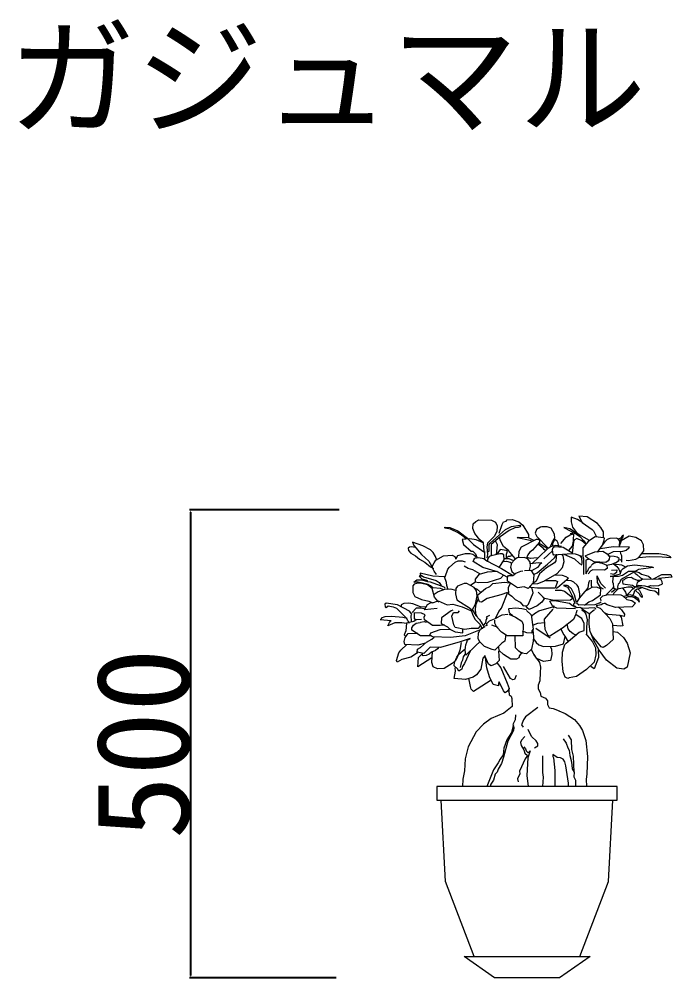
# Model space of a CAD drawing. Header units: millimetres. Extents: x -63086 to 83971, y -129912 to 13382.
# Drawn here: x 47325 to 48022, y -39007 to -37983 of the extents above; entities that cross this region are included whole.
import ezdxf

# ---------------------------------------------------------------- set-up
doc = ezdxf.new("R2010")
doc.units = ezdxf.units.MM
doc.layers.get('0').update_dxf_attribs({"lineweight": 0})
doc.layers.add('観葉植物', color=92, linetype='Continuous', lineweight=9)
doc.styles.get("Standard").update_dxf_attribs({"font": 'MS Mincho.ttf'})
doc.dimstyles.new('ISO-25', dxfattribs={"dimtxt": 2.5, "dimasz": 2.5, "dimexe": 1.25, "dimexo": 0.625, "dimtad": 1, "dimtxsty": 'Standard', "dimcen": 2.5, "dimadec": 0, "dimazin": 0, "dimtfac": 1, "dimtmove": 0, "dimatfit": 3, "dimfxl": 1, "dimarcsym": 0})

# ---------------------------------------------------------------- blocks, each defined once
blk = doc.blocks.new('*D1042')
at = {"layer": 'Defpoints', "color": 0, "ltscale": 10, "transparency": 16777216}
for p in [(47508, -38506.7), (47667.3, -38506.7), (47664, -39006.7)]:
    blk.add_point(p, dxfattribs=at)
at = {"layer": '観葉植物', "color": 0, "lineweight": -2, "ltscale": 10, "transparency": 16777216}
for p, q in [((47666.7, -38506.7), (47506.8, -38506.7)), ((47508, -39004.2), (47508, -38509.2)), ((47663.4, -39006.7), (47506.8, -39006.7))]:
    blk.add_line(p, q, dxfattribs=at)
at = {"layer": '観葉植物', "color": 0, "ltscale": 10, "transparency": 16777216}
for points in [[(47507.6, -38509.2), (47508.5, -38509.2), (47508, -38506.7)], [(47507.6, -39004.2), (47508.5, -39004.2), (47508, -39006.7)]]:
    blk.add_solid(points, dxfattribs=at)
at = {"layer": '観葉植物', "color": 0, "ltscale": 10, "transparency": 16777216, "insert": (47457.4, -38756.7), "char_height": 100, "attachment_point": 5, "rotation": 90}
blk.add_mtext('500', dxfattribs=at)
blk = doc.blocks.new('ガジュマル（CAD素材.com）')
at = {"color": 0, "linetype": 'ByBlock', "lineweight": -2}
for points in [[(59.8, 486), (54.1, 489.5), (47.1, 491.9), (47.1, 487.1), (48.5, 481.4), (53, 475.7), (56.8, 473)], [(81.6, 470.4), (81.6, 476.3), (78.9, 481.1), (75.4, 485.4), (64.1, 492.4), (55.2, 493), (59, 486.5), (69.7, 479), (71.1, 477.6), (74.3, 471.2)], [(-45.8, 455.5), (-46.6, 464.7), (-50.4, 467.9), (-55.7, 474.7), (-57.9, 480.1), (-57.4, 484.9), (-54.7, 487.3), (-51.4, 489.2), (-38, 488.9), (-33.7, 486.8), (-31.8, 482.7), (-32.3, 476.8), (-35, 471.4), (-42.3, 464.4), (-42.8, 460.4), (-42.3, 452.3), (-42.8, 448.5)], [(-42.6, 454.7), (-40.6, 455.6), (-40.3, 462.8), (-39.3, 464.3), (-29.5, 473.3), (-22.9, 478.8), (-16.4, 482), (-7.6, 483.4), (-6.9, 482.5), (-7.3, 481.6), (-9.3, 481), (-12.9, 480.8), (-19.1, 478), (-28.8, 471.2), (-38.2, 462.8), (-38.2, 451.5)], [(-29.6, 474.9), (-26.7, 484.2), (-25.1, 487), (-22.4, 487.9), (-21.3, 489.2), (-15.9, 489.7), (-8.6, 487), (-4.6, 483.6), (1.6, 473.6), (1.6, 470.6)], [(25.6, 461.5), (27.2, 465.8), (29.6, 469.8), (29.3, 473.9), (25.8, 480.3), (21.7, 481.7), (15.9, 481.9), (14.3, 481.4), (10, 479), (8.6, 474.9), (10.5, 471.4), (22.1, 459.3)], [(-65, 468.5), (-67.5, 471.2), (-73.5, 475.4), (-81.8, 479.1), (-87.4, 480.3), (-88.2, 480.9), (-87.5, 481.3), (-82.5, 481.1), (-73.8, 477.6), (-62.1, 468.7)], [(36.1, 463.8), (41.9, 470.7), (46.2, 473.1), (49.8, 474.1), (49.8, 472.4), (49.3, 469.7), (49.4, 466.4), (48.3, 461), (44.2, 456.6)], [(66.7, 467.1), (52.9, 474.9), (45.7, 479.6), (39.3, 480.9), (52.9, 473.9), (56.5, 471.3), (60.7, 466.8), (63.2, 462.9)], [(48.3, 476.3), (48.4, 474.5), (46.2, 474.2)], [(99.3, 466.4), (102.4, 470.4), (103, 472.8), (101.7, 471.6), (100, 469.7), (97.9, 468.6)], [(105.8, 446.1), (108.5, 445.9), (116.4, 447.3), (119.3, 449.1), (124.7, 456.1), (124.4, 462.5), (122.2, 466.9), (116.4, 470.3), (109.1, 471.7), (100.7, 466.9), (98.6, 460.7)], [(-96.4, 446.1), (-97.8, 450.1), (-100.1, 454.3), (-103.3, 457.3), (-111.2, 461.5), (-122.4, 465.4), (-121, 461.7), (-112.8, 452.3), (-104.8, 445), (-100.1, 436.8)], [(-46.8, 464.7), (-54.5, 468), (-61.2, 468.8), (-69.2, 468.1), (-67.7, 462.7), (-59.8, 455.9), (-57.8, 455.6), (-54.9, 452.9), (-53.2, 448.7)], [(-62.8, 468.6), (-57.3, 462.8), (-46.3, 455.2)], [(-32.7, 452.3), (-31.5, 462.5), (-33.4, 466.2)], [(-12.7, 448), (-19.7, 456.6), (-25.2, 460.9), (-28.5, 466.8), (-29.4, 470.4)], [(5.2, 466.3), (3.5, 467.3), (-10.7, 470), (-9.6, 470.8), (1.3, 470.2), (6.9, 467.6)], [(-8.7, 449.2), (-8.5, 455.7), (-6, 460.3), (10, 468.5), (13, 468.5), (13.4, 465.2), (5.8, 456.9), (2.6, 454.4), (0.9, 452), (-0.9, 447.5)], [(19.8, 456.4), (18.2, 457.6), (17.1, 459.1), (11.5, 463.2)], [(13, 464.3), (19.3, 460.2), (21.2, 458.5)], [(22.7, 458.8), (25.2, 460.8), (30.9, 462), (36.8, 461)], [(33.6, 462.1), (33.4, 464.3), (32.3, 466.5), (30.1, 467.9), (29.2, 467.7), (27.4, 463.7), (27.4, 461.8)], [(63, 463.1), (58.4, 466.9), (53.3, 469.3), (50.9, 467.7), (49.8, 465.8), (48.2, 453.7)], [(75.4, 454.7), (80.8, 462), (82.4, 467.4), (82.7, 469.8), (81.9, 470.1), (72.7, 470.9), (65.7, 466.3), (59.8, 459.3), (59.5, 451.5), (60, 448)], [(78.6, 458.5), (92.1, 460.9), (109.1, 460.3), (108.8, 458.8), (105.8, 456.4), (102.1, 455.3), (92.1, 455), (86.2, 452.3)], [(98.7, 461.3), (99.1, 466.5), (97.5, 469), (95.4, 469.7), (88.4, 469.4), (85.5, 468.2), (82.8, 465.5), (80.8, 462.6)], [(-119.2, 459.7), (-123.4, 460.4), (-125.7, 460), (-127.1, 458.8), (-126.6, 456.3), (-124.2, 453.6), (-119, 450.8), (-114.9, 447.2), (-109.2, 444), (-103.2, 439), (-100, 437.1)], [(-96.7, 431), (-99.3, 434.4), (-100.5, 437.1), (-100.9, 440.1), (-99.3, 443.3), (-97.3, 446), (-89.2, 450.7), (-79.8, 451.4), (-77, 449.9), (-76.1, 447.3)], [(-75.8, 447.8), (-73.9, 451), (-65.9, 453.1), (-60.8, 453.1), (-57.8, 452.4), (-55.9, 451), (-54.9, 449.2)], [(-45.4, 455.5), (-45.4, 446.4)], [(-29.7, 438.3), (-24.3, 446.4), (-24.6, 451.9), (-26.5, 452.8), (-29, 452.8), (-38.4, 450.9), (-40.5, 450.1), (-42.3, 447.2), (-42.3, 444.4)], [(-21.8, 447.8), (-21.8, 452.4), (-21, 455.9), (-22.1, 456.4), (-28.8, 457.5), (-32.3, 452.6)], [(-21.3, 448.9), (-19.9, 450.5), (-18.1, 450.5), (-15.4, 451.3)], [(5.3, 442.3), (21.5, 457.9), (22.3, 459.1)], [(5.6, 420.9), (11.4, 421.2), (17.9, 423.8), (32.1, 431.8), (38, 438.2), (39.6, 444.8), (38.6, 450.7), (37.1, 452.4)], [(31.4, 452.4), (30.8, 445.3), (29.5, 443.3), (20.9, 437.9), (13.5, 431.4), (9.8, 423.6), (7.3, 421.9), (6.6, 421.8)], [(7, 431), (10.9, 432.5), (21.8, 441.8), (29.4, 448.7), (31.6, 451.9)], [(26.9, 455.7), (18, 447.7)], [(58.8, 450.2), (51.8, 452.7), (47.7, 452.9), (28.7, 451.4), (28, 452.5), (27.5, 454.2), (27.4, 457.4), (28, 459.8), (29.2, 460.6), (38.8, 460.1), (48.9, 453.5)], [(39.3, 452.4), (50.7, 447.5), (56.1, 442.6), (58.6, 441.3), (59, 443.3), (58.4, 448.7), (56.9, 450.7)], [(72.3, 455.1), (80.9, 455.7), (85.8, 453), (88.3, 449.7), (87.8, 447.3), (86.7, 445.4), (84.3, 443.8), (71.6, 444.3), (64.7, 448.2), (62.2, 450.3), (62.9, 451), (64.5, 452), (72.3, 455.1)], [(99.6, 455.4), (99.9, 453.2), (100.8, 451), (100.9, 444)], [(122.1, 453.4), (141, 453.4), (148.9, 451.9), (153.1, 450.2), (153.7, 448.7), (144.3, 449.3), (130.7, 449.7), (119.4, 448.7)], [(-87.4, 428.3), (-84.5, 436.4), (-82.7, 438.8), (-76.8, 444), (-73.4, 445.3), (-69.2, 445.3), (-66.2, 444.3)], [(-21.1, 427.9), (-31.5, 433.7), (-47.2, 438.3), (-57.4, 444.7), (-56.9, 446.5), (-55.6, 448.2), (-52, 449.1), (-46.3, 448), (-42.9, 445.4), (-27.1, 437.1), (-15.5, 430.2)], [(-25.1, 447.8), (-19.4, 447.8), (-14.6, 445.9)], [(-24.8, 444.8), (-21.8, 445.1), (-18.1, 444), (-16.4, 442.9)], [(2.6, 435.4), (3.6, 439.9), (3.3, 444.1), (0.8, 447.7), (-3.1, 449), (-10.5, 448.7), (-13.5, 446.6), (-16.7, 443.1), (-17.6, 438.6), (-16.2, 433.9), (-13.7, 431.8)], [(11, 448.6), (3.8, 447.8), (1.3, 448.6), (0.2, 448.6)], [(3.2, 442.5), (12.8, 443.8), (16, 443.3), (13.2, 441.3), (11.2, 438.3), (4.9, 434.6)], [(60.3, 448), (60.5, 431)], [(66.4, 447.2), (63, 446.2), (63, 432.2)], [(68.7, 440.3), (70.2, 442.3), (71.7, 443.3), (75.3, 444), (80.3, 443.1), (85.2, 440.8), (85.7, 437.4), (82.7, 435.4), (70.4, 435.9), (68.2, 434.6), (65.5, 431.4)], [(84.4, 440.9), (90.7, 441.8), (95.5, 444), (98.1, 445.8), (98.4, 448), (96.2, 449.4), (93, 450.2), (87.5, 450.4)], [(91.9, 442.5), (96.1, 439.3), (98.2, 436.4), (99.7, 432.9)], [(104.9, 438.9), (101.2, 440.9), (95.5, 441.6), (93.8, 441.5)], [(99.8, 432.4), (100.9, 435.6), (102.7, 437.2), (107.3, 440.1), (114.8, 441.1), (133.5, 439.1), (135.2, 438.3), (119, 436.2), (102.4, 426.6), (100.2, 425), (99, 422.8), (98.5, 421.1), (97.5, 420.6), (96.8, 417.6), (97, 415.9)], [(97.5, 446.2), (99.2, 446.7), (100.7, 446.3)], [(-84.1, 414.3), (-85.7, 418.9), (-86, 422.4), (-88.2, 428.3), (-100.8, 428.9), (-114.3, 432.4), (-114.3, 431), (-110.5, 428.3), (-97, 424.3), (-93.8, 422.1), (-91.9, 418.9)], [(-50.4, 431.5), (-57.9, 435.7), (-63, 437.1), (-67.1, 439.7)], [(-25, 430), (-28.3, 426.7), (-42, 422.2), (-52, 421.9), (-54.9, 422.7), (-55.2, 425.7), (-50.6, 431.3), (-42.3, 433.7), (-32, 434.5)], [(-2.7, 435.1), (4, 435.6), (7.3, 430.5), (6.7, 421.9), (1.3, 416), (-3, 417.6), (-10.2, 416.5), (-20.7, 423.8), (-21, 428.1), (-19.7, 429.7), (-15.1, 429.7), (-11.9, 432.4), (-6.5, 434.5), (-4.6, 434.8)], [(29.2, 430.3), (37.7, 430.2), (41.6, 428.7), (43.8, 427.1), (42.6, 425.3), (32.4, 416.5), (30.7, 416)], [(63.2, 431.7), (63.8, 433.5), (65, 434.9), (66.2, 437.6), (67, 438.8), (68.4, 439.9)], [(115.2, 434), (108.3, 434), (102.2, 429.8), (97.8, 428.7), (88.9, 428.7), (100, 431.4), (100, 431.9)], [(90.4, 435.6), (95.8, 435.9), (95.5, 433), (92.9, 431), (89.1, 431.4)], [(114.8, 434.4), (120, 432.8), (122.4, 431.2), (129.8, 429.1), (132.6, 426.5)], [(114.8, 434.2), (115.3, 432.2), (117.5, 430.8), (121.2, 427.3), (123.5, 426.1)], [(134.5, 425.9), (144, 430.8), (153.7, 431), (154.7, 427.8), (140.5, 426.5)], [(-95.2, 402.5), (-98.7, 406.6), (-101.4, 415.7), (-106.2, 419.8), (-113.8, 421.7), (-116.2, 421.7), (-120.5, 420.6), (-122.1, 418.7), (-122.1, 411.7), (-120, 407.4), (-112.7, 404.2), (-104.9, 402.3), (-100.6, 400.4)], [(-89, 414.3), (-92.5, 415.9), (-100.8, 416.5), (-103, 418.6), (-105.7, 420), (-116.4, 422.7), (-121, 422.7), (-117.8, 425.1), (-112.4, 425.1), (-106.5, 423.2), (-103.5, 422.9), (-88.7, 417.5), (-87.3, 416.2)], [(-111.8, 429.1), (-115.1, 428.9), (-112.4, 426.2), (-106.2, 424.3)], [(-58.4, 393.3), (-55.2, 399.3), (-53.3, 407.9), (-53.9, 413.5), (-56.5, 416.8), (-64.4, 421.3), (-67.3, 421.1), (-74.1, 418.4), (-75.9, 416), (-76.5, 410.3), (-74.9, 403.8), (-60.3, 394.4), (-57.9, 387.4), (-55.5, 382.8), (-50.1, 377.5), (-48, 372.9)], [(-60.5, 419.4), (-54.6, 423.4)], [(-20.7, 411.7), (-28, 409), (-42.5, 405.2), (-48.5, 401.2), (-50.9, 401.7), (-52.2, 405.7), (-52.5, 409), (-44.4, 415.7), (-39.6, 418.1), (-36.6, 421.1), (-24.2, 422.7), (-18.3, 421.9)], [(-18, 421.1), (-20.2, 416.5), (-19.9, 410), (-16.2, 407.6), (-12.7, 404.1), (-7.3, 401.2), (-4, 397.4), (0.3, 397.7), (1.6, 399.3), (6.5, 411.4), (5.4, 415.7), (3.5, 417.6)], [(19.9, 424.3), (30.5, 424.5), (32.7, 423.4), (30.2, 416.3), (11.2, 416.4), (4.4, 417.1)], [(53.4, 400.9), (56.3, 405.9), (56.6, 410.3), (55.1, 417.4), (53.7, 419.6), (50.2, 422.6), (47, 424), (41.7, 424.3)], [(66.7, 424.3), (65.7, 421.6), (65, 416.5), (62.5, 413.3)], [(68.7, 424.8), (68.4, 418.9), (69.2, 417.1)], [(83.9, 416.2), (78.8, 421.1), (74.8, 429.3)], [(81.7, 415), (78.6, 416.9), (75.4, 422.3), (74.9, 429)], [(92.1, 429.5), (91.4, 423.1), (92.1, 421.3), (92.3, 416.9), (94.5, 415), (107.8, 417.6), (111.8, 417.6), (114.5, 415.4)], [(104.4, 425.4), (102.2, 424.3), (102, 423.1), (102.3, 420.7), (112.6, 419.4), (115.1, 417.5)], [(105, 426.5), (107.7, 427.5), (111.6, 428), (113.4, 426.6), (117.8, 424.6), (122.2, 424.8)], [(129, 418.1), (132.2, 418.9), (135.4, 418.6), (140.7, 419.2), (144.8, 420.9), (144.4, 422.9), (143.1, 425.8), (123.2, 425.6), (117.7, 422.4), (116.5, 417.9)], [(-76.1, 413.9), (-81.5, 415.2), (-88.2, 414.9), (-94.9, 412.2), (-99.2, 409.5)], [(-49.8, 412), (-52.8, 414.9), (-55.3, 416)], [(-33.4, 384.7), (-30.1, 391.3), (-27.2, 394.8), (-20.5, 411.8)], [(17.6, 406.3), (11.8, 411.8)], [(30, 414), (36.4, 414), (40.1, 413), (48.5, 406.1), (48, 404.4), (46.3, 403.4), (29, 403.1), (18.6, 405.1), (17, 406.1)], [(53, 400.8), (50.8, 409), (47.6, 415.6), (44.1, 418.6), (42.9, 418.9), (39, 418.9), (43.2, 417.4), (45.2, 414.5), (48.4, 407.9), (51, 400)], [(61.5, 398.2), (65.9, 401.7), (69.9, 402.9), (78.6, 409), (78.8, 415.4), (74.4, 417.2), (69.2, 416.9), (61.6, 412.5), (55.8, 405.6)], [(92.3, 417.7), (91.4, 415.7), (84.5, 409.1)], [(90.4, 411.8), (94.3, 415)], [(97.2, 415), (92.9, 411), (91.9, 409.5)], [(102, 416.5), (105.2, 412), (106.2, 408.8), (108.1, 410.1), (113.5, 416)], [(113.4, 408.8), (114.6, 411.3), (115.3, 413.8), (117, 415.3), (118.8, 415.5), (122.4, 416.7)], [(114, 416), (115.8, 417.7), (121.1, 417.6), (131.3, 414), (136.4, 413.3), (139.6, 410.8), (139.7, 409.8), (140.9, 408.6), (140.7, 415.4), (133.5, 416.2), (126.3, 418.4), (119, 418.9), (115.8, 417.7)], [(118, 415.7), (120.3, 413.7), (122.9, 407.9), (122.9, 406.4), (121.5, 407.3), (120.2, 409.8), (115.5, 414.2)], [(-123.5, 380.7), (-123.7, 387.2), (-122.9, 388.5), (-125.6, 391.5), (-138.3, 398.5), (-150.4, 400.1), (-152, 399), (-151.5, 396.4), (-150.4, 395.5), (-148.3, 397.4), (-142.9, 396.4), (-139.6, 394.7), (-129.1, 384.5), (-125.9, 378.9)], [(-107.8, 395.9), (-113.9, 396.4), (-122, 399.6), (-126.1, 400.2), (-131.7, 399.9), (-134.4, 398.3), (-134.4, 396.7)], [(-96, 394.5), (-109.5, 393.1), (-106.2, 398.8), (-103, 400.4), (-99.8, 400.9), (-96, 402.5), (-94.1, 401.7)], [(-94.9, 402.8), (-85.2, 398.5), (-79.3, 399.3), (-69.4, 396.4), (-58.6, 391.8)], [(-53.2, 385.8), (-54.6, 388.8), (-55.2, 394.2), (-54.3, 399.2), (-52.1, 404.4)], [(18.6, 405.6), (15.9, 401.2), (10.8, 397.2), (2.4, 393.3), (0.4, 394.8), (-1, 397)], [(29.2, 396.5), (27.1, 397.3), (24.3, 402.3), (26.2, 402.9), (31.4, 402.7), (45.3, 400.1), (48.6, 397.7), (51.4, 396.9), (52.6, 395.9)], [(56.7, 395.5), (53.5, 395.3), (50.4, 396.2), (50.1, 399.4), (51, 400.7)], [(53, 400.7), (55.5, 398.3), (72.7, 398.8), (77.5, 400.4), (79.2, 401.8)], [(83.7, 399.9), (81, 399.6), (79.2, 398.3), (73.8, 397.4), (75.1, 396.1)], [(79.2, 402.6), (78.6, 405.5), (81, 408.2), (86.7, 409.3), (100.2, 409), (102.3, 407.9), (106.6, 404.2), (112, 403.1), (115.8, 400.1), (112.3, 396.4), (94.5, 395.6), (85.6, 398.5), (82.9, 400.1)], [(103, 407.5), (109.9, 409.3), (115.2, 407.8), (118, 405.8), (119.2, 404.4), (120, 401.4), (119, 402.7), (115, 405.8), (112.5, 406.8), (107.8, 406.8), (105.6, 405.9)], [(-109.9, 394), (-113.9, 394.8), (-118.3, 394.8), (-122.8, 390.2)], [(-87.9, 376.7), (-92.8, 376.2), (-101.1, 376.4), (-109.5, 382.4), (-110, 385.3), (-108.9, 387.7), (-112.7, 389.4), (-120.8, 389.9)], [(-120.7, 389.9), (-120.7, 383.8), (-119.1, 382.1)], [(-79.2, 392.8), (-81.1, 392), (-91.3, 384.5), (-91.6, 378.5), (-85.1, 375), (-82.4, 372.6), (-76.8, 369.6), (-68.4, 368.6), (-68.4, 372.3)], [(-50.1, 376.1), (-52.3, 373.1), (-59.8, 373.1), (-66.3, 372.1), (-76.8, 374.2), (-78.1, 377.2), (-80.3, 386.3), (-78.7, 390.1), (-73.6, 390.4), (-72.2, 392)], [(-58.5, 393.3), (-54.7, 387.1), (-50.9, 382.8), (-46.1, 375.3)], [(-0.4, 393), (-5.4, 394.3), (-12.1, 395), (-19.3, 394.3), (-19.8, 393.7), (-19, 390.3), (-17.8, 388.8), (-15.2, 387.1)], [(-0.4, 392.3), (4.5, 387.8), (6.5, 372.6), (5.3, 370.6), (5, 368.2), (-0.2, 368.6), (-4.8, 370.4)], [(5.6, 386.9), (8, 389.3), (12.5, 392.1), (28.8, 396.5), (28.3, 394.7)], [(52.2, 388.3), (49.5, 382.6), (38, 373.5), (24.5, 364.9), (22.6, 365.7), (19.4, 372.1), (18.8, 383.2), (28, 393.7)], [(51.8, 394.2), (31.7, 394.7), (28.7, 396.2)], [(53.1, 392.7), (52.9, 390.8), (52.3, 388.7)], [(56, 395.8), (59.8, 395), (72.4, 395.6), (73, 393.9)], [(57.9, 394.8), (67.6, 388.3)], [(58.7, 393.1), (61.1, 391.3), (62.7, 388.6), (64.1, 382.4), (63.5, 374.6)], [(74.3, 396.4), (78.1, 394.8), (88.6, 384), (91.3, 378.1), (92.1, 361.4), (85.1, 354.9), (81.3, 353), (79.2, 353.6), (70, 364.9), (67.6, 369.7), (66.5, 377.8), (66.8, 389.1), (72.2, 393.4)], [(97.5, 396.4), (101, 393.1), (104.2, 388.6), (103.9, 385.9), (99.6, 386.9), (86.7, 388), (83.5, 389.6)], [(-128.8, 378.4), (-133.9, 379.2), (-141.4, 379.2), (-148.7, 375.9), (-147.1, 379.4), (-146, 380.8), (-145.2, 381.3), (-157, 382.4)], [(-128.1, 383.7), (-132.6, 385), (-144.8, 386.1), (-151.8, 385.6), (-155.8, 384.2), (-156.3, 382.4)], [(-112.7, 382.9), (-118.4, 382.4), (-121.1, 380.5), (-128.6, 378.9), (-129.4, 370.5), (-131.3, 366.5), (-129.1, 364.3)], [(-102.1, 365.3), (-113.9, 365.3), (-123.1, 371.3), (-123.1, 374), (-121.2, 376.6), (-118.3, 378.8), (-114.2, 379.6)], [(-113.8, 380), (-109.8, 380.5), (-107.7, 379.9)], [(-40, 387.2), (-43.5, 385.1), (-43.1, 384.1), (-44, 381.8), (-44.2, 379.3), (-46.7, 376.2)], [(-33.4, 383.7), (-40.3, 381), (-43.4, 378.2), (-43.1, 376.4), (-44.8, 375.5)], [(-19.6, 388.4), (-12.2, 385.4), (-5.5, 380.9), (-4, 377.5), (-4.5, 365.2), (-21.2, 365.2), (-27.2, 369.3), (-32.1, 374.6), (-34.3, 378.7), (-34.5, 382.2)], [(-33.3, 384.1), (-26.5, 387.6), (-20.5, 388.4)], [(7.1, 377.2), (11.5, 378.8), (19.1, 379.7)], [(63, 367.3), (70, 358.9), (73.2, 352.5), (73.5, 344.9), (71.6, 337.1), (63.5, 329.3), (52.8, 322), (45.2, 320.4), (43.6, 319.6), (40.9, 321), (38.5, 326.9), (37.4, 338.2), (38, 347.9), (40.4, 356), (42, 357.6), (55.7, 369.2), (61.1, 370.9), (60.9, 378.6), (58.4, 383.7), (52.6, 387.9)], [(98.8, 387.5), (100.7, 385.1), (102.3, 375.9), (100.4, 375.6), (91.8, 376.2)], [(-51.7, 371), (-66, 365.3), (-81.9, 363.7), (-100.8, 364.3), (-103.7, 366.1), (-102.9, 368.6), (-92.7, 372.1), (-81.6, 372.6)], [(-22.7, 366.6), (-23.8, 359.7), (-27, 357.6), (-34.5, 350.1), (-37.3, 350.6), (-45.6, 353.8), (-50.3, 359), (-52.1, 362), (-51.8, 368.6), (-49.8, 372.5), (-45.1, 375.3)], [(-38, 377.2), (-31.3, 374.5)], [(6.3, 371.8), (7, 364.2), (6.7, 359.5), (4.8, 351.1), (-0.6, 346), (-5.8, 346.7), (-8.8, 348.9), (-12.3, 352.6), (-12.7, 365.2)], [(9.3, 373.6), (24.7, 363.1)], [(44.2, 358.9), (40.9, 364.9), (38.5, 367.8), (36.3, 373.2)], [(53.3, 365.7), (49.3, 367.6), (46, 370), (43.9, 372.7), (42.8, 378.3)], [(63.5, 374.9), (63.4, 367)], [(92.1, 370), (96.7, 369.4), (103.1, 363.5), (106.9, 357.3), (110.1, 347.1), (106.9, 331.7), (103.4, 329.6), (96.1, 330.9), (84.8, 339.3), (77, 350.1), (71.4, 360.3), (67.8, 369.4)], [(-108.6, 357.3), (-116.6, 355.4), (-130.6, 355.9), (-131.2, 359.1), (-130.1, 363.4), (-127.1, 367.8), (-117.4, 368.3), (-116.6, 368)], [(-60.6, 362.6), (-71.4, 358.9), (-92.4, 352.7), (-103.4, 353.2), (-110.4, 346.5), (-117.2, 347.8), (-116.9, 351.1), (-113.7, 352.9), (-107.5, 358.6), (-101.8, 361.6), (-99.1, 364)], [(-50.4, 358.8), (-54.6, 355.1), (-65.2, 344.5), (-66.1, 350.1), (-65.4, 355.6), (-64.2, 358.5), (-63.7, 360.9), (-60.7, 362.2)], [(7.1, 362.2), (9.8, 358.3), (12.7, 355.8), (17.7, 353.9), (30.5, 354.1), (39.1, 356.6), (40.6, 364.7)], [(-116.6, 348.4), (-118, 346.5), (-124.2, 342.4), (-133.9, 340), (-138.7, 337.1), (-139.3, 338.9), (-136.8, 347.3), (-134.9, 350), (-128.3, 356.2)], [(-94.2, 353.3), (-95.5, 351.6), (-97.7, 349.8), (-102.2, 347.7), (-104.6, 345.9), (-107.8, 344.4), (-111, 344), (-112.2, 345.4), (-111.5, 346.1)], [(-70.3, 358.2), (-71.7, 349.9), (-74.5, 342.2), (-76.4, 339.1), (-79.9, 335.9), (-88.5, 330.5), (-95.7, 330), (-100.3, 332.2), (-101.6, 336.9), (-100.9, 348.4)], [(-60.7, 348.9), (-66.7, 335.8), (-68.9, 332.4), (-69.8, 329.7), (-72.8, 327.6), (-74.3, 329.9), (-77.8, 333.2), (-77.5, 336.8), (-75, 342.4), (-72.8, 345.7), (-66.2, 351.4)], [(-30.5, 348.8), (-29.9, 338.8), (-33.4, 335.3), (-38.3, 333.1), (-41.2, 335), (-44.7, 343.1)], [(-5.2, 347.7), (-8.1, 344.2), (-8.7, 341.8), (-11.3, 340.4), (-17.3, 340.4), (-25.3, 345.5), (-29.7, 349.6), (-30.2, 353.1)], [(24.7, 354.1), (26.2, 350.9), (26.5, 345.2), (25, 339), (17.6, 337.9), (10.4, 341.1), (7.3, 345.4), (4.7, 350.6)], [(75.9, 350.3), (76.5, 342.2), (71.6, 329.9), (68.1, 332.6)], [(-101.8, 341.9), (-116.6, 332.2), (-116.1, 342.1), (-111.7, 346.6)], [(-44.8, 344.4), (-47.2, 341.5), (-49.2, 329.7), (-54.1, 323.7), (-57.6, 321.3), (-65.7, 318.8), (-77.7, 319.6), (-76.3, 327.7), (-76.8, 331.2)], [(-65.6, 346.4), (-68.3, 342.7), (-68.9, 339.4), (-70.5, 336.5), (-71.3, 331.6)], [(-31.8, 336.1), (-27.8, 331), (-21.3, 314.6), (-18.9, 309.2), (-20.8, 306.2), (-23.2, 304.6), (-25.3, 306.5), (-29.9, 316.2), (-30.5, 314.6), (-30.5, 311.9), (-36.1, 313.5), (-40.2, 321.6), (-42.8, 331), (-44.5, 342.3)], [(7.3, 345.4), (9.6, 341.3), (11.9, 338.9), (13.3, 336.8), (14.5, 332), (14, 326.1)], [(-11.7, 323), (-13.3, 318.7), (-15, 318.2), (-17.6, 319.8), (-25.2, 332.7)], [(-38.3, 318), (-53.4, 308.5), (-57.1, 306), (-59.5, 308.5), (-60.5, 311.1), (-62, 320)], [(14.1, 326.2), (13.7, 317.1), (12, 312.7), (12, 308.6), (13.9, 304.9), (14.6, 300.8), (19.9, 298.8), (22, 296), (21.8, 292), (22.6, 290.7), (23.6, 288.3), (28.1, 287.7), (34.5, 285.1)], [(-19.5, 307.9), (-19.6, 306.1), (-19.1, 302.3), (-17, 300.9), (-16.1, 298.3), (-15.8, 289.8), (-24.9, 282.6)], [(11.4, 288.9), (-1.7, 278.8), (-3.7, 275.6), (-5.8, 270.4), (-4.2, 267.7)], [(-24.7, 282.7), (-38.3, 276.9), (-46.6, 271), (-54.5, 262.9), (-62.7, 246.7), (-66.1, 233.9), (-66.9, 221), (-68.6, 212.2), (-69, 204.4)], [(-12.4, 280.9), (-12.8, 275.7), (-15, 270.7), (-14.1, 267.4), (-14.3, 264.3), (-20.4, 252.8), (-25, 235.8), (-27.3, 229), (-30.7, 222.9), (-31.8, 219.8), (-34.1, 217.5), (-35.9, 211.2), (-38.6, 206.8), (-39.3, 204.4)], [(34, 285.1), (40.7, 282.5), (50.9, 275.9), (56.1, 269.6), (59.3, 264.1), (62.8, 253.5), (64.7, 236.4), (64, 217.4), (63.3, 212.3), (63.5, 204.4)], [(-14.6, 270.1), (-16.6, 261.9), (-21.6, 254.3), (-24.8, 245.3), (-25.6, 238.1), (-28.7, 233.6), (-30.7, 229.5), (-35.9, 222.2), (-42.9, 204.4)], [(-2.5, 257.7), (-6, 254), (-7.1, 251.4), (-6.4, 248), (-3.3, 243.4), (-2.2, 240.1), (0.4, 237.6), (-2.1, 233.8), (-8, 220.6), (-7.5, 217.8), (-10.2, 212.4), (-9.6, 209.4)], [(8.1, 245.8), (11.4, 247.8), (11.5, 250.4), (9.7, 253), (5, 257.5), (1.9, 263.4), (1.4, 265.4)], [(44, 259.1), (47.3, 254.2), (47.5, 244), (49.4, 236.9), (49.9, 219.7)], [(-3.4, 246.7), (-1.7, 244.6), (-0.9, 242.6), (1.4, 240.3), (3.4, 242.3), (0.7, 234.9), (-0.3, 216), (1.2, 204.4)], [(38.6, 255.4), (42, 250.7), (43.6, 245.7), (45.2, 243.3), (45.7, 237.6), (47.5, 230.8), (48.2, 223.4), (50.4, 219.6), (50.2, 214.7), (51.7, 211), (51.7, 204.4)], [(16.5, 237.2), (16.5, 219.4), (17.2, 214.2), (16.7, 204.4)], [(44.5, 204.4), (44.5, 207.8), (41.6, 226.3), (40.4, 230.7), (38.8, 233.5), (35.7, 235.1), (32.1, 235.5), (27.7, 238.6), (27.6, 236.5), (28.4, 234.9), (29.8, 221.4), (29.8, 204.4)], [(-56.3, 22.8), (-87, 102.8), (-91.8, 189.9)], [(56.3, 22.8), (87, 102.8), (91.8, 189.9)]]:
    blk.add_lwpolyline(points, dxfattribs=at)
for points in [[(96.3, 189.9), (96.3, 204.4), (-96.3, 204.4), (-96.3, 189.9)], [(34.8, 0), (-34.8, 0), (-67.3, 22.8), (67.3, 22.8)]]:
    blk.add_lwpolyline(points, close=True, dxfattribs=at)

msp = doc.modelspace()

# ---------------------------------------------------------------- block references
at = {"layer": '観葉植物', "ltscale": 10}
msp.add_blockref('ガジュマル（CAD素材.com）', (47867.3163, -39006.6897), dxfattribs=at)

# ---------------------------------------------------------------- texts
at = {"layer": '観葉植物', "ltscale": 10, "insert": (47312.5595, -37995.0746), "char_height": 100, "attachment_point": 1}
msp.add_mtext('ガジュマル', dxfattribs=at)

# ---------------------------------------------------------------- dimensions: what is measured, and where the dimension line sits
at = {"layer": '観葉植物', "ltscale": 10}
dim = msp.add_linear_dim(base=(47508.047, -38506.6897), p1=(47663.9976, -39006.6897), p2=(47667.3117, -38506.6897), angle=90, dimstyle='ISO-25', override={"dimtxt": 100}, dxfattribs=at)
dim.commit()
dim.dimension.update_dxf_attribs({"geometry": '*D1042', "text_midpoint": (47508.047, -38756.6897), "dimtype": 160})

doc.saveas('drawing.dxf')
